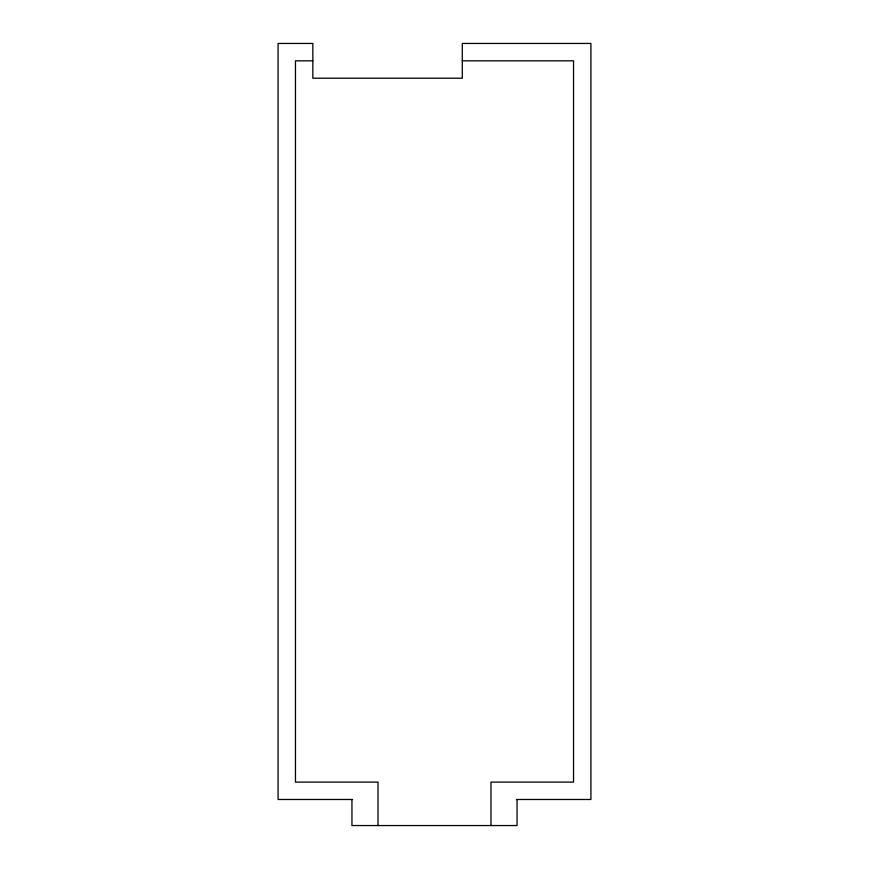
<?xml version="1.0" encoding="UTF-8"?>
<svg xmlns="http://www.w3.org/2000/svg" width="869" height="869" viewBox="0 0 869 869"><rect width="100%" height="100%" fill="white"/><g stroke="black" fill="none" stroke-linecap="round" stroke-linejoin="round"><path stroke-width="1.3" d="M312.84 60.83L295.46 60.83L295.46 782.1L378.015 782.1L378.015 825.55M462.297 60.83L573.54 60.83L573.54 782.1L490.985 782.1L490.985 825.55M352.564 799.48L278.08 799.48L278.08 43.45L312.84 43.45L312.84 78.21L462.297 78.21L462.297 43.45L590.92 43.45L590.92 799.48L516.436 799.48M517.055 799.48L517.055 825.55L351.945 825.55L351.945 799.48"/></g></svg>
